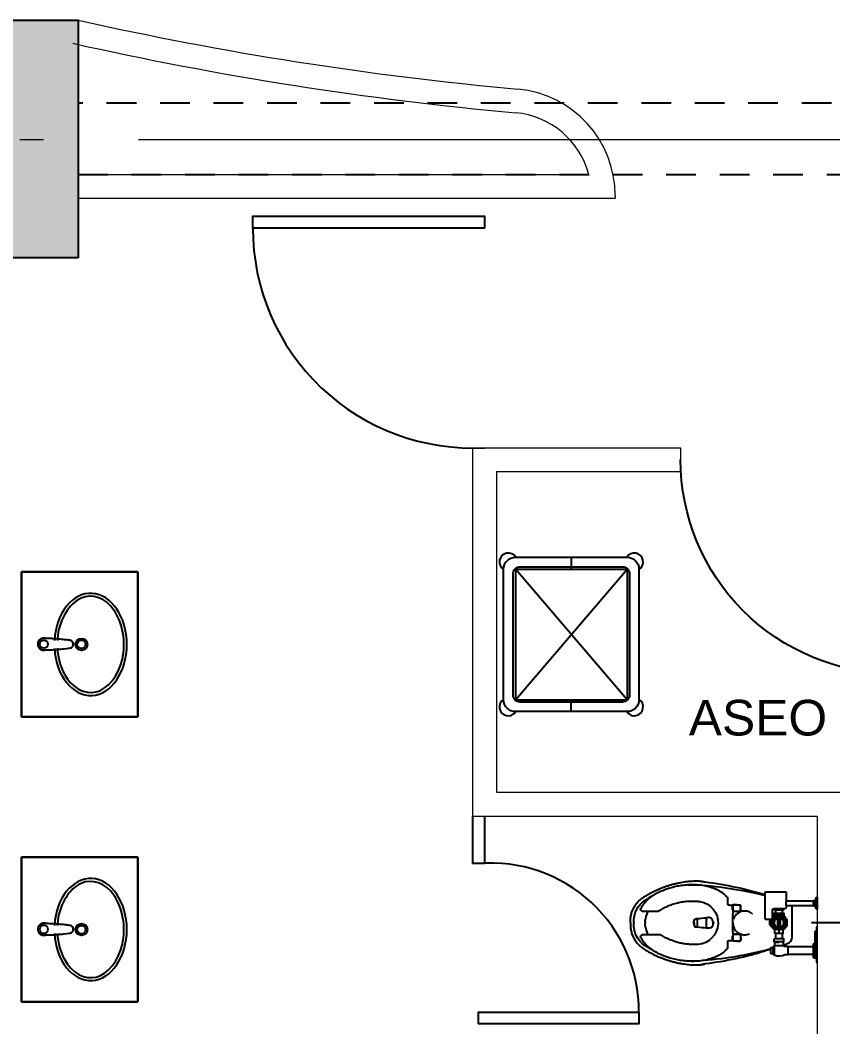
# Model space of a CAD drawing. Header units: metres. Extents: x -22 to 564, y 0 to 143.
# Drawn here: x 312.544 to 315.964, y 37.138 to 41.375 of the extents above; entities that cross this region are included whole.
import ezdxf

# ---------------------------------------------------------------- set-up
doc = ezdxf.new("R2010")
doc.units = ezdxf.units.M
doc.linetypes.add('EJES630', pattern=[6.3, 5.5, -0.4, 0, -0.4])
doc.linetypes.add('XREF 3N NEURO-ONCOLOGIA$0$HIDDEN2', pattern=[0.1875, 0.125, -0.0625])
doc.layers.add('EJES', color=11, linetype='EJES630', lineweight=0)
doc.layers.add('XREF 3N NEURO-ONCOLOGIA$0$MUROS DE TABLAROCA', color=150, linetype='Continuous', lineweight=13)
for name, color, linetype in [('TEXTO', 7, 'Continuous'), ('XREF 3N NEURO-ONCOLOGIA$0$-CG-M-WALL', 7, 'Continuous'), ('XREF 3N NEURO-ONCOLOGIA$0$CANCELES', 1, 'Continuous'), ('XREF 3N NEURO-ONCOLOGIA$0$COLUMNAS', 6, 'Continuous'), ('XREF 3N NEURO-ONCOLOGIA$0$CONTRAVENTEOS', 6, 'XREF 3N NEURO-ONCOLOGIA$0$HIDDEN2'), ('XREF 3N NEURO-ONCOLOGIA$0$MOBILIARIO', 161, 'Continuous'), ('XREF 3N NEURO-ONCOLOGIA$0$MOBILIARIO FIJO', 40, 'Continuous'), ('XREF 3N NEURO-ONCOLOGIA$0$PUERTAS', 253, 'Continuous')]:
    doc.layers.add(name, color=color, linetype=linetype)
doc.styles.add('100 SUBTITULOS 30', font='arial.ttf', dxfattribs={"height": 0.3})

# ---------------------------------------------------------------- blocks, each defined once
blk = doc.blocks.new('XREF 3N NEURO-ONCOLOGIA$0$C-1')
at = {"layer": 'XREF 3N NEURO-ONCOLOGIA$0$-CG-M-WALL', "true_color": 0x636466}
h = blk.add_hatch(color=251, dxfattribs=at)
h.dxf.hatch_style = 1
h.paths.add_polyline_path([(-0.5, -0.5), (-0.5, 0.5), (0.5, 0.5), (0.5, -0.5)])
blk.add_lwpolyline([(-0.5, -0.5), (-0.5, 0.5), (0.5, 0.5), (0.5, -0.5)], close=True)
blk = doc.blocks.new('XREF 3N NEURO-ONCOLOGIA$0$P100')
blk.add_lwpolyline([(-0.925, -0.975), (-0.975, -0.975), (-0.975, 0), (-0.925, 0), (-0.925, -0.975, 0.430577), (0, 0, 0.430577)], format="xyb")
blk = doc.blocks.new('XREF 3N NEURO-ONCOLOGIA$0$P70')
blk.add_lwpolyline([(-0.625, -0.675), (-0.675, -0.675), (-0.675, 0), (-0.625, 0), (-0.625, -0.675, 0.438826), (0, 0, 0.438826)], format="xyb")
blk = doc.blocks.new('XREF 3N NEURO-ONCOLOGIA$0$A$C61bd84aa')
for p, q in [((0.1241, 0.2), (0.1241, -0.2)), ((0.1341, 0.17), (0.3141, 0.17)), ((0.1341, 0.17), (0.1341, -0.17)), ((0.1838, 0.0063), (0.1838, 0.1838)), ((0.4611, 0.072), (0.3141, 0.17)), ((0.2565, 0.1516), (0.3081, 0.15)), ((0.3081, 0.15), (0.4439, 0.0524)), ((0.2168, 0.1119), (0.219, 0.0357)), ((0.1841, 0.05), (0.1341, 0.05)), ((0.1775, 0), (0, 0)), ((0.19, 0), (0.1775, 0)), ((0.1838, -0.0062), (0.1838, 0.0063)), ((0.19, 0), (0.3675, 0)), ((0.1838, -0.0062), (0.1838, -0.1837)), ((0.219, -0.1108), (0.219, -0.0334)), ((0.1841, -0.0511), (0.1341, -0.0511)), ((0.3081, -0.15), (0.443, -0.054)), ((0.4641, -0.071), (0.3141, -0.17)), ((0.2587, -0.1505), (0.3081, -0.15)), ((0.1341, -0.17), (0.3141, -0.17))]:
    blk.add_line(p, q)
blk.add_circle((0.1837, 0), 0.025)
for centre, radius, start, end in [((0.2565, 0.1119), 0.0397, 89.9998, 179.9998), ((0.4131, -0.0005), 0.087, 305.9095, 56.5066), ((0.2587, -0.1108), 0.0397, 179.9998, 269.9998)]:
    blk.add_arc(centre, radius, start, end)
at = {"linetype": 'Continuous'}
for centre, major_axis, ratio, start_param, end_param in [((0.1838, -0.0005), (0, 0.0505), 0.99995, 3.149358, 6.275576), ((0.4131, -0.0005), (0.0433, 0.0433), 1, 4.437475, 6.540505)]:
    blk.add_ellipse(centre, major_axis=major_axis, ratio=ratio, start_param=start_param, end_param=end_param, dxfattribs=at)
blk = doc.blocks.new('XREF 3N NEURO-ONCOLOGIA$0$XR-00$0$TZF-1-310')
for p, q in [((0, 0.0034), (0, -0.0034)), ((0.107, 0), (0.0582, 0)), ((-0.0197, -0.0022), (-0.0141, -0.0008)), ((-0.0034, 0), (0.0034, 0)), ((0.0575, -0.0007), (0.0576, -0.0026)), ((0.0575, -0.0007), (0.1078, -0.0007)), ((0.0585, -0.0037), (0.069, -0.0067)), ((0.069, -0.0067), (0.0964, -0.0067)), ((0.0705, -0.0086), (0.0708, -0.0154)), ((0.0708, -0.0154), (0.0946, -0.0154)), ((0.0736, -0.1306), (0.0736, -0.0154)), ((0.0918, -0.0155), (0.0917, -0.1306)), ((0.0946, -0.0154), (0.0948, -0.0086)), ((0.0964, -0.0067), (0.1066, -0.0038)), ((0.1072, 0), (0.107, 0)), ((0.1078, -0.0025), (0.1078, -0.0007)), ((-0.0587, -0.1062), (-0.0589, -0.1062)), ((0.0587, -0.1062), (-0.0587, -0.1062)), ((-0.013, -0.1295), (-0.013, -0.1264)), ((-0.0127, -0.1264), (-0.0127, -0.1292)), ((-0.0086, -0.1264), (-0.0086, -0.1292)), ((-0.004, -0.1264), (-0.004, -0.1292)), ((0.0044, -0.1264), (0.0044, -0.1292)), ((0.009, -0.1264), (0.009, -0.1292)), ((0.0131, -0.1264), (0.0131, -0.1292)), ((0.0134, -0.1336), (0.0134, -0.1264)), ((0.0587, -0.1062), (0.0589, -0.1062)), ((-0.0958, -0.1423), (-0.0805, -0.1423)), ((-0.082, -0.1612), (-0.0802, -0.1612)), ((-0.082, -0.1612), (-0.0815, -0.1789)), ((-0.0805, -0.1423), (-0.08, -0.1433)), ((-0.0805, -0.1423), (-0.0801, -0.1593)), ((-0.0802, -0.1612), (-0.0801, -0.1682)), ((-0.0801, -0.1593), (-0.08, -0.1645)), ((-0.0801, -0.1682), (-0.08, -0.1743)), ((-0.08, -0.1433), (-0.08, -0.1403)), ((-0.08, -0.1403), (-0.0684, -0.1403)), ((-0.08, -0.1433), (-0.08, -0.1809)), ((-0.08, -0.1645), (-0.08, -0.1732)), ((-0.0663, -0.1424), (-0.0663, -0.1461)), ((-0.0446, -0.1606), (-0.0284, -0.1606)), ((-0.0233, -0.1591), (-0.0175, -0.145)), ((-0.0175, -0.1762), (-0.0233, -0.1621)), ((-0.0175, -0.165), (-0.0175, -0.1562)), ((-0.0174, -0.1563), (-0.0174, -0.1649)), ((-0.0154, -0.1429), (-0.0019, -0.1373)), ((-0.013, -0.1295), (-0.013, -0.1336)), ((0.0024, -0.1373), (0.0149, -0.1425)), ((0.0101, -0.1336), (0.0245, -0.1336)), ((0.0178, -0.1563), (0.0178, -0.1649)), ((0.0179, -0.145), (0.0233, -0.1579)), ((0.0179, -0.165), (0.0179, -0.1562)), ((0.0238, -0.1621), (0.0182, -0.1757)), ((0.027, -0.1406), (0.0268, -0.1376)), ((0.0276, -0.1396), (0.0276, -0.1521)), ((0.0276, -0.1431), (0.0287, -0.1431)), ((0.0276, -0.1781), (0.0276, -0.1691)), ((0.0276, -0.1691), (0.0276, -0.1816)), ((0.0287, -0.1431), (0.0294, -0.1781)), ((0.0287, -0.1431), (0.0292, -0.1439)), ((0.0296, -0.1701), (0.0292, -0.1439)), ((0.0292, -0.1439), (0.0294, -0.1439)), ((0.0294, -0.1439), (0.0298, -0.1431)), ((0.0294, -0.1439), (0.03, -0.1773)), ((0.0304, -0.1781), (0.0298, -0.1431)), ((0.0298, -0.1431), (0.03, -0.1431)), ((0.03, -0.1431), (0.0306, -0.1781)), ((0.03, -0.1431), (0.03, -0.1431)), ((0.03, -0.1431), (0.0304, -0.1439)), ((0.0304, -0.1439), (0.0308, -0.1622)), ((0.0304, -0.1439), (0.0306, -0.1439)), ((0.0306, -0.1439), (0.031, -0.1433)), ((0.0306, -0.1439), (0.0308, -0.1498)), ((0.0308, -0.1498), (0.0309, -0.1593)), ((0.0308, -0.1622), (0.0309, -0.1703)), ((0.0309, -0.1593), (0.0309, -0.1605)), ((0.0309, -0.1605), (0.0309, -0.162)), ((0.0309, -0.162), (0.031, -0.1637)), ((0.0732, -0.1305), (0.0664, -0.1305)), ((0.131, -0.1305), (0.0921, -0.1305)), ((0.131, -0.2187), (0.131, -0.1305)), ((-0.1331, -0.1809), (-0.1338, -0.1805)), ((-0.1331, -0.181), (-0.1331, -0.181)), ((-0.1331, -0.181), (-0.133, -0.181)), ((-0.133, -0.181), (-0.1329, -0.181)), ((-0.1329, -0.1837), (-0.133, -0.1814)), ((-0.133, -0.1814), (-0.0996, -0.1814)), ((-0.1329, -0.181), (-0.1319, -0.181)), ((-0.1329, -0.1837), (-0.0999, -0.1837)), ((-0.1302, -0.1867), (-0.1329, -0.1837)), ((-0.1319, -0.181), (-0.1269, -0.1809)), ((-0.1026, -0.1867), (-0.1302, -0.1867)), ((-0.1302, -0.1867), (-0.1301, -0.1933)), ((-0.1287, -0.1946), (-0.104, -0.1946)), ((-0.1269, -0.1809), (-0.1141, -0.1807)), ((-0.1141, -0.1807), (-0.1105, -0.1806)), ((-0.1109, -0.1952), (-0.1109, -0.1949)), ((-0.1105, -0.1806), (-0.1008, -0.1805)), ((-0.1028, -0.1933), (-0.1026, -0.1867)), ((-0.0999, -0.1837), (-0.1026, -0.1867)), ((-0.1008, -0.1805), (-0.1002, -0.1805)), ((-0.0998, -0.1814), (-0.0999, -0.1837)), ((-0.0996, -0.1805), (-0.0989, -0.1809)), ((-0.0996, -0.1814), (-0.0989, -0.181)), ((-0.0958, -0.1789), (-0.0815, -0.1789)), ((-0.0815, -0.1789), (-0.0807, -0.1775)), ((-0.0807, -0.1775), (-0.0806, -0.1775)), ((-0.0806, -0.1775), (-0.08, -0.1785)), ((-0.08, -0.1732), (-0.08, -0.1742)), ((-0.08, -0.1809), (-0.0684, -0.1809)), ((-0.0663, -0.1789), (-0.0663, -0.1751)), ((-0.0446, -0.1751), (-0.0446, -0.1777)), ((-0.0446, -0.1777), (-0.0229, -0.1776)), ((-0.0154, -0.1783), (-0.0013, -0.1842)), ((-0.0126, -0.1946), (-0.0126, -0.1919)), ((-0.0075, -0.1946), (-0.0075, -0.1919)), ((-0.0031, -0.1946), (-0.0031, -0.1919)), ((0.0022, -0.1839), (0.0158, -0.1783)), ((0.0058, -0.1946), (0.0058, -0.1919)), ((0.0097, -0.1946), (0.0097, -0.1919)), ((0.0101, -0.1876), (0.0245, -0.1876)), ((0.0134, -0.1919), (0.0134, -0.1876)), ((0.0134, -0.1946), (0.0134, -0.1919)), ((0.0162, -0.2187), (0.0162, -0.1879)), ((0.0162, -0.1879), (0.021, -0.1879)), ((0.0201, -0.1879), (0.0205, -0.1876)), ((0.0209, -0.1879), (0.0213, -0.1876)), ((0.0267, -0.1839), (0.027, -0.1806)), ((0.0294, -0.1781), (0.0276, -0.1781)), ((0.0294, -0.1781), (0.0298, -0.1773)), ((0.0298, -0.1773), (0.0296, -0.1701)), ((0.0298, -0.1773), (0.03, -0.1773)), ((0.03, -0.1773), (0.0304, -0.1781)), ((0.0304, -0.1781), (0.0306, -0.1781)), ((0.0306, -0.1781), (0.031, -0.1774)), ((0.0309, -0.1703), (0.0309, -0.1724)), ((0.0517, -0.1879), (0.0554, -0.1879)), ((0.0162, -0.2187), (0.131, -0.2187)), ((-0.0763, -0.3379), (-0.0765, -0.3256)), ((-0.0763, -0.3255), (-0.0763, -0.3536)), ((-0.0729, -0.3219), (-0.0727, -0.3219)), ((-0.0726, -0.3219), (-0.0679, -0.3219)), ((-0.0509, -0.3222), (-0.0726, -0.3219)), ((-0.0679, -0.3219), (-0.0561, -0.3219)), ((-0.0561, -0.3219), (-0.0511, -0.3219)), ((-0.0481, -0.353), (-0.0473, -0.326)), ((-0.0476, -0.3384), (-0.0479, -0.353)), ((0.0476, -0.3381), (0.0475, -0.3258)), ((0.0476, -0.3258), (0.0476, -0.353)), ((0.0511, -0.3221), (0.0512, -0.3221)), ((0.0513, -0.3221), (0.0561, -0.3221)), ((0.0731, -0.3224), (0.0513, -0.3221)), ((0.0561, -0.3221), (0.0679, -0.3221)), ((0.0679, -0.3221), (0.0729, -0.3221)), ((0.0759, -0.3542), (0.0767, -0.3262)), ((0.0763, -0.3386), (0.0761, -0.3539)), ((-0.1069, -0.3779), (-0.1063, -0.3779)), ((-0.1047, -0.377), (-0.1046, -0.3768)), ((-0.1029, -0.3758), (-0.1024, -0.3758)), ((-0.1024, -0.3758), (-0.0787, -0.3758)), ((-0.0763, -0.3536), (-0.056, -0.3539)), ((-0.0761, -0.3536), (-0.0761, -0.3536)), ((-0.0752, -0.3536), (-0.0761, -0.3536)), ((-0.0761, -0.3536), (-0.0761, -0.3538)), ((-0.0761, -0.3538), (-0.0761, -0.3539)), ((-0.0735, -0.3627), (-0.0761, -0.3539)), ((-0.0752, -0.3536), (-0.0752, -0.3536)), ((-0.0752, -0.3536), (-0.0729, -0.3536)), ((-0.0742, -0.3721), (-0.0742, -0.3698)), ((-0.0735, -0.3636), (-0.0735, -0.3598)), ((-0.0693, -0.3562), (-0.056, -0.3563)), ((-0.056, -0.353), (-0.0373, -0.353)), ((-0.056, -0.353), (-0.056, -0.3563)), ((-0.0364, -0.3539), (-0.0364, -0.3562)), ((0.0364, -0.3562), (0.0364, -0.3539)), ((0.0373, -0.353), (0.0551, -0.353)), ((0.056, -0.3539), (0.056, -0.3562)), ((0.056, -0.3539), (0.0759, -0.3542)), ((0.0761, -0.3541), (0.0735, -0.3629)), ((0.0735, -0.3598), (0.0735, -0.3636)), ((0.0742, -0.3698), (0.0742, -0.3721)), ((0.0761, -0.3539), (0.0759, -0.3539)), ((0.0761, -0.354), (0.0761, -0.3539)), ((0.0761, -0.3541), (0.0761, -0.354)), ((0.0787, -0.3758), (0.1024, -0.3758)), ((0.1024, -0.3758), (0.1029, -0.3758)), ((0.1069, -0.3779), (0.1052, -0.3779)), ((-0.0026, -0.4379), (-0.0058, -0.4387)), ((0.0058, -0.4387), (-0.0058, -0.4387)), ((0.0026, -0.4379), (0.0058, -0.4387)), ((-0.0907, -0.5014), (-0.0907, -0.5014)), ((0.0216, -0.4666), (-0.0216, -0.4666)), ((0.0181, -0.5057), (-0.0181, -0.5057)), ((-0.0176, -0.5057), (-0.0171, -0.5081)), ((0.0176, -0.5057), (0.0171, -0.5081)), ((0, -0.5182), (0, -0.5191)), ((-0.0501, -0.6597), (-0.0501, -0.7362)), ((0.0501, -0.7362), (0.0501, -0.6674)), ((-0.0062, -0.724), (0, -0.724)), ((0.0062, -0.724), (0, -0.724))]:
    blk.add_line(p, q)
for points in [[(-0.169, -0.0008), (-0.1688, 0)], [(-0.1688, 0), (-0.0143, 0)], [(-0.169, -0.0008), (-0.1634, -0.0022)], [(-0.1686, -0.0008), (-0.0145, -0.0008)], [(-0.1634, -0.0022), (-0.0197, -0.0022)], [(-0.152, -0.0025), (-0.1464, -0.0081)], [(-0.1473, -0.013), (-0.1477, -0.0069)], [(-0.1452, -0.015), (-0.0876, -0.015)], [(-0.145, -0.0087), (-0.0382, -0.0087)], [(-0.0855, -0.013), (-0.0853, -0.0087)], [(-0.0367, -0.0081), (-0.0312, -0.0025)], [(-0.0141, -0.0008), (-0.0143, 0)], [(-0.1318, -0.1231), (-0.1338, -0.1231), (-0.1338, -0.135)], [(-0.101, -0.1231), (-0.099, -0.1231), (-0.099, -0.135)], [(-0.0967, -0.1399), (-0.0965, -0.1403)], [(-0.0958, -0.1412), (-0.0958, -0.1789), (-0.0958, -0.1799)], [(-0.0807, -0.1775), (-0.0811, -0.168), (-0.0812, -0.1612)], [(-0.0446, -0.1461), (-0.0446, -0.1435), (-0.0228, -0.1434)], [(-0.0149, -0.1632), (-0.0149, -0.1579), (-0.0132, -0.1579), (-0.0132, -0.1598), (-0.0116, -0.1598), (-0.0116, -0.1579), (-0.0099, -0.1579), (-0.0099, -0.1632), (-0.0116, -0.1632), (-0.0116, -0.1613), (-0.0132, -0.1613), (-0.0132, -0.1632), (-0.0149, -0.1632)], [(-0.0137, -0.1355), (-0.0135, -0.1336), (-0.0096, -0.1336)], [(-0.0074, -0.1618), (-0.0045, -0.1618), (-0.0045, -0.1632), (-0.0091, -0.1632), (-0.0091, -0.1579), (-0.0045, -0.1579), (-0.0045, -0.1593), (-0.0074, -0.1593), (-0.0074, -0.1618)], [(-0.0074, -0.1612), (-0.005, -0.1612), (-0.005, -0.1599)], [(-0.0039, -0.1579), (-0.0023, -0.1579), (-0.0023, -0.1618), (-0.0002, -0.1618), (-0.0002, -0.1632), (-0.0039, -0.1632), (-0.0039, -0.1579)], [(-0.0008, -0.1579), (0.0008, -0.1579), (0.0018, -0.1612), (0.0027, -0.1579), (0.0043, -0.1579), (0.0027, -0.1632), (0.0008, -0.1632), (-0.0008, -0.1579)], [(0.0064, -0.1618), (0.0093, -0.1618), (0.0093, -0.1632), (0.0048, -0.1632), (0.0048, -0.1579), (0.0093, -0.1579), (0.0093, -0.1593), (0.0064, -0.1593), (0.0064, -0.1618)], [(0.0064, -0.1612), (0.0089, -0.1612), (0.0089, -0.1599)], [(0.0097, -0.1632), (0.0114, -0.1606), (0.0097, -0.1579), (0.0116, -0.1579), (0.0124, -0.1592), (0.0132, -0.1579), (0.0151, -0.1579), (0.0134, -0.1606), (0.0151, -0.1632), (0.0132, -0.1632), (0.0124, -0.1619), (0.0116, -0.1632), (0.0097, -0.1632)], [(0.053, -0.1489), (0.053, -0.1417), (0.0573, -0.1417), (0.0573, -0.1384), (0.0587, -0.1384), (0.0587, -0.1828), (0.0573, -0.1828), (0.0573, -0.1795), (0.053, -0.1795), (0.053, -0.1723), (0.0573, -0.1723), (0.0573, -0.1489), (0.053, -0.1489), (0.053, -0.1723)], [(0.0587, -0.1833), (0.0594, -0.1793), (0.0599, -0.1585), (0.0594, -0.1419), (0.059, -0.1387), (0.0587, -0.1379)], [(-0.0965, -0.1805), (-0.1363, -0.1805)], [(-0.133, -0.1814), (-0.1338, -0.1814), (-0.1331, -0.181), (-0.1331, -0.1809), (-0.1331, -0.1809), (-0.1331, -0.1809), (-0.1331, -0.1809), (-0.1331, -0.1809), (-0.1331, -0.1808), (-0.1331, -0.1808), (-0.1331, -0.1808), (-0.133, -0.1808), (-0.133, -0.1808), (-0.1329, -0.1808), (-0.1329, -0.1808), (-0.1328, -0.1808), (-0.1326, -0.1808), (-0.1322, -0.1808), (-0.1313, -0.1808), (-0.1297, -0.1807), (-0.1275, -0.1807), (-0.1236, -0.1806), (-0.1168, -0.1806), (-0.1117, -0.1805), (-0.1093, -0.1805), (-0.1093, -0.1805)], [(-0.0989, -0.1809), (-0.0989, -0.1809), (-0.0989, -0.1809), (-0.0989, -0.1809), (-0.0989, -0.1809), (-0.0989, -0.1809), (-0.099, -0.1809), (-0.099, -0.1809), (-0.099, -0.1809), (-0.099, -0.1809), (-0.0992, -0.1809), (-0.0998, -0.1809), (-0.1026, -0.181), (-0.1045, -0.181), (-0.1092, -0.1811), (-0.1162, -0.1812), (-0.1277, -0.1813), (-0.1297, -0.1813), (-0.1314, -0.1814), (-0.1325, -0.1814), (-0.1332, -0.1814), (-0.1334, -0.1814)], [(-0.1219, -0.1952), (-0.1219, -0.1949)], [(0.0212, -0.188), (0.0212, -0.1879), (0.0514, -0.1879), (0.0514, -0.1879)]]:
    blk.add_lwpolyline(points)
for points in [[(-0.1318, -0.015), (-0.101, -0.015), (-0.101, -0.1231), (-0.1318, -0.1231)], [(-0.013, -0.1264), (0.0134, -0.1264), (0.0134, -0.1292), (-0.013, -0.1292)], [(-0.0663, -0.1461), (-0.0446, -0.1461), (-0.0446, -0.1751), (-0.0663, -0.1751)], [(0.031, -0.1814), (0.0417, -0.1814), (0.0417, -0.1398), (0.031, -0.1398)], [(0.031, -0.1399), (0.0372, -0.1399), (0.0372, -0.1487), (0.031, -0.1487)], [(0.031, -0.1517), (0.0372, -0.1517), (0.0372, -0.1694), (0.031, -0.1694)], [(0.0417, -0.1455), (0.053, -0.1455), (0.053, -0.1757), (0.0417, -0.1757)], [(-0.0131, -0.1919), (0.0135, -0.1919), (0.0135, -0.1946), (-0.0131, -0.1946)], [(-0.0073, -0.1946), (0.0077, -0.1946), (0.0077, -0.2007), (-0.0073, -0.2007)], [(0.031, -0.1725), (0.0372, -0.1725), (0.0372, -0.1813), (0.031, -0.1813)]]:
    blk.add_lwpolyline(points, close=True)
for radius in [0.0287, 0.0208, 0.0206]:
    blk.add_circle((0.0002, -0.1606), radius)
at = {"linetype": 'XREF 3N NEURO-ONCOLOGIA$0$HIDDEN2', "ltscale": 0.25}
blk.add_circle((0, -0.305), 0.05, dxfattribs=at)
for centre, radius, start, end in [((0.0582, -0.0007), 0.000699, 90.9528, 179.9884), ((-0.1685, 0.0038), 0.0046, 263.5947, 268.4559), ((-0.1529, -0.0035), 0.00135, 45.0725, 87.1801), ((-0.1452, -0.0129), 0.0021, 183, 270), ((-0.145, -0.0067), 0.00204, 225, 270), ((-0.0876, -0.0129), 0.0021, 270, 357), ((-0.0382, -0.0067), 0.00204, 270, 315), ((-0.0302, -0.0035), 0.00137, 94.7227, 134.7414), ((-0.0146, 0.0033), 0.00404, 271.1487, 276.8791), ((0.059, -0.0024), 0.0014, 186.7349, 251.2313), ((0.0685, -0.0087), 0.00201, 2.8263, 77.3063), ((0.0968, -0.0087), 0.00201, 102.6722, 177.1705), ((0.1064, -0.0024), 0.00142, 280.2182, 357.7148), ((0.1071, -0.0007), 0.000699, 359.9963, 84.9523), ((-0.0589, -0.1386), 0.0324, 90, 162.4418), ((0.0589, -0.1386), 0.0324, 63.0756, 90), ((-0.0899, -0.1604), 0.0506, 150.3792, 203.3877), ((-0.0976, -0.135), 0.0014, 180, 202.3854), ((-0.1465, -0.1622), 0.0546, 24.1417, 29.2361), ((-0.0951, -0.1399), 0.00152, 197.7005, 241.6179), ((1.4324, -0.6105), 1.5966, 162.4445, 162.9485), ((1.4324, -0.6105), 1.5966, 162.4418, 162.4445), ((0.3455, -0.1572), 0.4265, 180.5403, 182.731), ((-0.0684, -0.1424), 0.0021, 0, 90), ((0.0002, -0.1606), 0.0342, 112.6823, 150.0864), ((0.0002, -0.1606), 0.0338, 113.03, 149.6072), ((-0.0196, -0.1606), 0.00402, 157.4999, 202.5001), ((-0.0138, -0.1466), 0.00402, 112.4999, 157.5001), ((0.0002, -0.3691), 0.2137, 85.2566, 94.7434), ((0.0002, 0.0479), 0.2137, 265.2566, 274.7434), ((0.0002, -0.3691), 0.2136, 85.2842, 94.7158), ((0.0002, 0.0479), 0.2136, 265.2842, 274.7158), ((-0.0048, -0.1633), 0.00333, 92.771, 141.1546), ((0.0002, -0.1412), 0.00442, 60.0251, 118.4175), ((0.009, -0.1633), 0.00333, 92.771, 141.1546), ((0.0002, -0.1606), 0.0342, 51.9601, 67.3177), ((0.003, -0.1564), 0.0287, 52.4204, 68.7317), ((0.0139, -0.1468), 0.00445, 24.0076, 75.6524), ((0.0193, -0.1605), 0.00473, 339.5535, 33.7109), ((0.0206, -0.1386), 0.00627, 9.3541, 51.7711), ((0.0206, -0.1386), 0.00627, 9.3541, 51.7711), ((0.0324, -0.1366), 0.00562, 189.3834, 212.1713), ((-0.0002, -0.1608), 0.0347, 30.4452, 36.7467), ((0.003, -0.1588), 0.0304, 29.7018, 36.0418), ((0.0664, -0.1382), 0.00771, 89.9605, 177.6253), ((0.0827, -0.0413), 0.0897, 263.9649, 276.0445), ((1.4324, -0.6105), 1.5966, 164.9037, 175.9972), ((-0.1287, -0.1933), 0.00134, 181.5, 270), ((-0.1216, -0.1949), 0.000343, 129.5338, 173.6561), ((-0.1216, -0.1952), 0.000336, 184.2026, 265.607), ((-0.1164, -0.1279), 0.0678, 265.6071, 274.393), ((1.2567, -0.6451), 1.4396, 161.7644, 162.8369), ((-0.1112, -0.1952), 0.000336, 274.393, 0), ((-0.1113, -0.1949), 0.000384, 6.4023, 46.3389), ((-0.1041, -0.1933), 0.00132, 272.56, 359.5188), ((-0.0953, -0.1812), 0.0014, 109.984, 146.4949), ((-0.0684, -0.1788), 0.0021, 269.9217, 358.0095), ((0.0002, -0.1606), 0.0342, 209.8982, 247.1956), ((0.0002, -0.1606), 0.0338, 210.3928, 246.97), ((-0.0138, -0.1746), 0.00402, 202.4999, 244.6781), ((0.0002, -0.1803), 0.00418, 247.9601, 298.5157), ((0.0002, -0.1606), 0.0338, 293.03, 298.243), ((-0.001, -0.1578), 0.0373, 292.8404, 297.3937), ((0.0141, -0.1745), 0.00418, 292.9328, 343.6813), ((0.0361, -0.0373), 0.1513, 264.2467, 275.9084), ((0.0206, -0.1826), 0.00627, 308.223, 348.2751), ((0.0206, -0.1826), 0.00627, 308.223, 348.2751), ((0.0326, -0.1847), 0.00586, 147.9912, 172.4866), ((0.0023, -0.1619), 0.0318, 322.8069, 330.7575), ((0.0148, -0.1706), 0.0161, 322.8448, 332.2385), ((0.0551, -0.1842), 0.0037, 273.989, 13.1466), ((1.2435, -0.6427), 1.4264, 163.2334, 173.7464), ((1.2435, -0.6427), 1.4264, 162.7735, 163.1187), ((-1.4324, -0.6105), 1.5966, 4.0028, 14.2041), ((-1.2567, -0.6451), 1.4396, 17.1303, 17.2305), ((-1.2427, -0.6426), 1.4255, 16.8408, 17.2004), ((-1.2427, -0.6426), 1.4255, 6.2485, 16.8299), ((-0.0729, -0.3255), 0.00364, 90, 180.8185), ((-0.0727, -0.3255), 0.00364, 89.1815, 180), ((-0.0511, -0.3255), 0.00364, 26.429, 90), ((-0.0509, -0.3259), 0.00364, 358.3631, 89.1815), ((0.0511, -0.3258), 0.00364, 90, 180.8185), ((0.0513, -0.3258), 0.00364, 89.1815, 180), ((0.0729, -0.3258), 0.00364, 26.429, 90), ((0.073, -0.3261), 0.00364, 358.3631, 89.1815), ((-0.0034, -0.496), 0.1575, 131.7258, 132.3304), ((-0.1069, -0.3799), 0.00196, 89.3673, 131.099), ((-0.1063, -0.3761), 0.00184, 269.3463, 330.6492), ((-0.1029, -0.3777), 0.00195, 90.4112, 151.5615), ((-0.0787, -0.3712), 0.00455, 270, 0), ((-0.0752, -0.3536), 0.00091, 180.8185, 196.1443), ((-0.0373, -0.3539), 0.00091, 0, 90), ((-0.0004, -12.4585), 12.1022, 89.8216, 90.17503), ((0.0373, -0.3539), 0.00091, 90, 180), ((0.0551, -0.3539), 0.00091, 0, 90), ((0.0469, 2.1477), 2.504, 270.1875, 270.5141), ((0.0787, -0.3712), 0.00455, 180, 270), ((0.0752, -0.3539), 0.00091, 343.8557, 359.1815), ((0.1029, -0.3777), 0.00195, 28.4386, 89.5888), ((0.1069, -0.3799), 0.00198, 49.0875, 90.4462), ((0.0044, -0.4948), 0.156, 47.6682, 48.2772), ((0.0001, -0.5079), 0.091, 9.2548, 175.9387), ((-0.0014, -0.4367), 0.000598, 317.9323, 342.9776), ((0.0014, -0.4367), 0.000597, 196.9872, 222.103), ((0.1315, -0.5194), 0.2925, 175.9969, 184.8615), ((0.519, -0.4383), 0.5413, 182.9967, 187.144), ((-0.5069, -0.4394), 0.5292, 352.8086, 357.0508), ((-0.1315, -0.5194), 0.2925, 355.0124, 4.0031), ((-0.0006, -0.5183), 0.000937, 263.4365, 309.8712), ((0.0006, -0.5183), 0.000937, 230.1288, 276.5635), ((-0.0574, -0.6597), 0.00728, 0, 37.067), ((0.0574, -0.6674), 0.00728, 142.0152, 180), ((0.252, -0.4971), 0.415, 208.3551, 213.0094), ((0.0197, -0.5584), 0.1676, 245.3845, 256.7621), ((-0.0197, -0.5584), 0.1676, 283.2379, 294.6155), ((-0.252, -0.4971), 0.415, 326.9906, 331.7101), ((-0.0062, -0.6649), 0.1071, 213.0094, 272.1861), ((-0.0574, -0.7362), 0.00728, 238.4381, 0), ((0.0197, -0.5584), 0.1676, 256.7621, 258.2805), ((0.0197, -0.5584), 0.1676, 258.2805, 261.1157), ((0.0062, -0.6649), 0.1071, 267.8139, 326.9906), ((-0.0197, -0.5584), 0.1676, 278.8843, 281.7195), ((-0.0197, -0.5584), 0.1676, 281.7195, 283.2379), ((0.0574, -0.7362), 0.00728, 180, 301.5619), ((0, -0.8279), 0.056, 90, 92.1861), ((0, -0.8279), 0.056, 87.8139, 90)]:
    blk.add_arc(centre, radius, start, end)
blk.add_ellipse((0.1105, -0.4263), major_axis=(-0.0713, 0.1429), ratio=0.110156, start_param=-1.280538, end_param=-1.272211)
for points, knots in [([(-0.0612, -0.7424), (-0.0685, -0.7379), (-0.0756, -0.7332), (-0.0857, -0.7253), (-0.089, -0.7226), (-0.0953, -0.7167), (-0.0982, -0.7136), (-0.1066, -0.7038), (-0.1115, -0.6969), (-0.1204, -0.6826), (-0.1244, -0.6752), (-0.1318, -0.6599), (-0.1351, -0.6521), (-0.1411, -0.6361), (-0.1438, -0.628), (-0.1487, -0.6117), (-0.1509, -0.6035), (-0.1546, -0.5869), (-0.1562, -0.5785), (-0.1585, -0.5616), (-0.1593, -0.5532), (-0.1603, -0.5364), (-0.1605, -0.528), (-0.1603, -0.5112), (-0.1599, -0.5028), (-0.1585, -0.4902), (-0.158, -0.486), (-0.1566, -0.4776), (-0.1558, -0.4734), (-0.153, -0.4608), (-0.1507, -0.4526), (-0.1467, -0.4403), (-0.1453, -0.4363), (-0.1431, -0.4303), (-0.1423, -0.4283), (-0.1407, -0.4243), (-0.1398, -0.4224), (-0.1371, -0.4165), (-0.1352, -0.4127), (-0.1311, -0.4053), (-0.1288, -0.4017), (-0.1239, -0.3948), (-0.1212, -0.3915), (-0.1155, -0.3853), (-0.1125, -0.3823), (-0.1094, -0.3795)], [0, 0, 0, 0, 0.0625, 0.0625, 0.09375, 0.09375, 0.125, 0.125, 0.1875, 0.1875, 0.25, 0.25, 0.3125, 0.3125, 0.375, 0.375, 0.4375, 0.4375, 0.5, 0.5, 0.5625, 0.5625, 0.625, 0.625, 0.6875, 0.6875, 0.71875, 0.71875, 0.75, 0.75, 0.8125, 0.8125, 0.84375, 0.84375, 0.859375, 0.859375, 0.875, 0.875, 0.90625, 0.90625, 0.9375, 0.9375, 0.96875, 0.96875, 1, 1, 1, 1]), ([(-0.0742, -0.3698), (-0.0742, -0.3695), (-0.0741, -0.3691), (-0.074, -0.3682), (-0.0739, -0.3678), (-0.0737, -0.3667), (-0.0737, -0.3661), (-0.0735, -0.3649), (-0.0735, -0.3643), (-0.0735, -0.3636)], [0, 0, 0, 0, 0.25, 0.25, 0.5, 0.5, 0.75, 0.75, 1, 1, 1, 1]), ([(-0.0735, -0.3598), (-0.0735, -0.3595), (-0.0735, -0.3593), (-0.0734, -0.3588), (-0.0733, -0.3586), (-0.0731, -0.3582), (-0.073, -0.358), (-0.0727, -0.3576), (-0.0725, -0.3574), (-0.0721, -0.357), (-0.0719, -0.3569), (-0.0715, -0.3566), (-0.0712, -0.3565), (-0.0707, -0.3564), (-0.0704, -0.3563), (-0.0699, -0.3562), (-0.0696, -0.3562), (-0.0693, -0.3562)], [0, 0, 0, 0, 0.125, 0.125, 0.25, 0.25, 0.375, 0.375, 0.5, 0.5, 0.625, 0.625, 0.75, 0.75, 0.875, 0.875, 1, 1, 1, 1]), ([(0.1094, -0.3795), (0.1157, -0.3852), (0.1214, -0.3914), (0.1313, -0.4052), (0.1354, -0.4126), (0.1398, -0.4224), (0.1407, -0.4244), (0.1423, -0.4283), (0.1431, -0.4303), (0.1454, -0.4363), (0.1468, -0.4404), (0.1507, -0.4527), (0.153, -0.4609), (0.1567, -0.4775), (0.1581, -0.4858), (0.1599, -0.5026), (0.1603, -0.5111), (0.1605, -0.5281), (0.1603, -0.5367), (0.1592, -0.5537), (0.1584, -0.5622), (0.1561, -0.5789), (0.1546, -0.5872), (0.1508, -0.6037), (0.1487, -0.6119), (0.1438, -0.6281), (0.1411, -0.6361), (0.135, -0.6521), (0.1317, -0.66), (0.1244, -0.6753), (0.1203, -0.6828), (0.1136, -0.6936), (0.1112, -0.6971), (0.1062, -0.704), (0.1035, -0.7074), (0.0979, -0.7139), (0.095, -0.717), (0.0888, -0.7228), (0.0856, -0.7255), (0.0756, -0.7332), (0.0684, -0.7379), (0.0612, -0.7424)], [0, 0, 0, 0, 0.0625, 0.0625, 0.125, 0.125, 0.140625, 0.140625, 0.15625, 0.15625, 0.1875, 0.1875, 0.25, 0.25, 0.3125, 0.3125, 0.375, 0.375, 0.4375, 0.4375, 0.5, 0.5, 0.5625, 0.5625, 0.625, 0.625, 0.6875, 0.6875, 0.75, 0.75, 0.8125, 0.8125, 0.84375, 0.84375, 0.875, 0.875, 0.90625, 0.90625, 0.9375, 0.9375, 1, 1, 1, 1]), ([(0.0693, -0.3562), (0.0696, -0.3562), (0.0699, -0.3562), (0.0704, -0.3563), (0.0707, -0.3564), (0.0712, -0.3565), (0.0715, -0.3566), (0.0719, -0.3569), (0.0721, -0.357), (0.0725, -0.3574), (0.0727, -0.3576), (0.073, -0.358), (0.0731, -0.3582), (0.0733, -0.3586), (0.0734, -0.3588), (0.0735, -0.3593), (0.0735, -0.3595), (0.0735, -0.3598)], [0, 0, 0, 0, 0.125, 0.125, 0.25, 0.25, 0.375, 0.375, 0.5, 0.5, 0.625, 0.625, 0.75, 0.75, 0.875, 0.875, 1, 1, 1, 1]), ([(0.0735, -0.3636), (0.0735, -0.3643), (0.0735, -0.3649), (0.0737, -0.3661), (0.0737, -0.3667), (0.0739, -0.3678), (0.074, -0.3682), (0.0741, -0.3691), (0.0742, -0.3695), (0.0742, -0.3698)], [0, 0, 0, 0, 0.25, 0.25, 0.5, 0.5, 0.75, 0.75, 1, 1, 1, 1]), ([(-0.0058, -0.4387), (-0.0066, -0.4389), (-0.0075, -0.4391), (-0.0092, -0.4395), (-0.01, -0.4397), (-0.0125, -0.4404), (-0.0141, -0.4412), (-0.0168, -0.443), (-0.018, -0.4442), (-0.0199, -0.4466), (-0.0207, -0.4479), (-0.0218, -0.4507), (-0.0222, -0.4521), (-0.0224, -0.4543), (-0.0225, -0.455), (-0.0224, -0.4565), (-0.0224, -0.4572), (-0.0221, -0.4608), (-0.0218, -0.4637), (-0.0216, -0.4666)], [0, 0, 0, 0, 0.0625, 0.0625, 0.125, 0.125, 0.25, 0.25, 0.375, 0.375, 0.5, 0.5, 0.625, 0.625, 0.6875, 0.6875, 0.75, 0.75, 1, 1, 1, 1]), ([(-0.001, -0.4371), (-0.001, -0.4372), (-0.0011, -0.4372), (-0.0012, -0.4373), (-0.0012, -0.4373), (-0.0014, -0.4375), (-0.0016, -0.4375), (-0.002, -0.4377), (-0.0023, -0.4378), (-0.0026, -0.4379)], [0, 0, 0, 0, 0.125, 0.125, 0.25, 0.25, 0.5, 0.5, 1, 1, 1, 1]), ([(-0.0008, -0.4369), (-0.0008, -0.4366), (-0.0007, -0.4363), (-0.0005, -0.4359), (-0.0004, -0.4357), (-0.0003, -0.4355), (-0.0003, -0.4355), (-0.0002, -0.4353), (-0.0001, -0.4353), (0.0001, -0.4353), (0.0002, -0.4353), (0.0003, -0.4354), (0.0003, -0.4355), (0.0004, -0.4357), (0.0005, -0.4359), (0.0007, -0.4363), (0.0008, -0.4366), (0.0008, -0.4369)], [0, 0, 0, 0, 0.25, 0.25, 0.375, 0.375, 0.4375, 0.4375, 0.5, 0.5, 0.5625, 0.5625, 0.625, 0.625, 0.75, 0.75, 1, 1, 1, 1]), ([(0.0026, -0.4379), (0.0023, -0.4378), (0.002, -0.4377), (0.0016, -0.4375), (0.0014, -0.4375), (0.0012, -0.4373), (0.0012, -0.4373), (0.0011, -0.4372), (0.001, -0.4372), (0.001, -0.4371)], [0, 0, 0, 0, 0.5, 0.5, 0.75, 0.75, 0.875, 0.875, 1, 1, 1, 1]), ([(0.0058, -0.4387), (0.0066, -0.4389), (0.0075, -0.4391), (0.0092, -0.4395), (0.01, -0.4397), (0.0125, -0.4404), (0.0141, -0.4412), (0.0168, -0.443), (0.018, -0.4442), (0.0199, -0.4466), (0.0207, -0.4479), (0.0218, -0.4507), (0.0222, -0.4521), (0.0224, -0.4543), (0.0225, -0.455), (0.0224, -0.4565), (0.0224, -0.4572), (0.0221, -0.4608), (0.0218, -0.4637), (0.0216, -0.4666)], [0, 0, 0, 0, 0.0625, 0.0625, 0.125, 0.125, 0.25, 0.25, 0.375, 0.375, 0.5, 0.5, 0.625, 0.625, 0.6875, 0.6875, 0.75, 0.75, 1, 1, 1, 1]), ([(-0.0907, -0.5014), (-0.091, -0.5048), (-0.0911, -0.5082), (-0.0912, -0.5149), (-0.0912, -0.5183), (-0.0911, -0.5285), (-0.0907, -0.5352), (-0.0895, -0.5487), (-0.0887, -0.5554), (-0.0864, -0.5686), (-0.085, -0.5752), (-0.0816, -0.5881), (-0.0798, -0.5946), (-0.0756, -0.6073), (-0.0733, -0.6136), (-0.0682, -0.6261), (-0.0654, -0.6323), (-0.0591, -0.6442), (-0.0556, -0.6499), (-0.0515, -0.6554)], [0, 0, 0, 0, 0.0625, 0.0625, 0.125, 0.125, 0.25, 0.25, 0.375, 0.375, 0.5, 0.5, 0.625, 0.625, 0.75, 0.75, 0.875, 0.875, 1, 1, 1, 1]), ([(0, -0.5182), (-0.001, -0.518), (-0.002, -0.5179), (-0.0041, -0.5177), (-0.0051, -0.5176), (-0.0082, -0.5172), (-0.0102, -0.5169), (-0.0127, -0.5164), (-0.0132, -0.5163), (-0.0141, -0.5159), (-0.0145, -0.5156), (-0.0152, -0.515), (-0.0155, -0.5146), (-0.0158, -0.5139), (-0.0159, -0.5134), (-0.0164, -0.5114), (-0.0168, -0.5098), (-0.0171, -0.5081)], [0, 0, 0, 0, 0.125, 0.125, 0.25, 0.25, 0.5, 0.5, 0.5625, 0.5625, 0.625, 0.625, 0.6875, 0.6875, 0.75, 0.75, 1, 1, 1, 1]), ([(-0.0007, -0.5193), (-0.0026, -0.519), (-0.0046, -0.5188), (-0.0085, -0.5182), (-0.0104, -0.5179), (-0.0128, -0.5174), (-0.0133, -0.5172), (-0.0141, -0.5168), (-0.0145, -0.5165), (-0.0152, -0.5157), (-0.0154, -0.5153), (-0.0158, -0.5145), (-0.0159, -0.514), (-0.0164, -0.5117), (-0.0168, -0.5099), (-0.0171, -0.5081)], [0, 0, 0, 0, 0.25, 0.25, 0.5, 0.5, 0.5625, 0.5625, 0.625, 0.625, 0.6875, 0.6875, 0.75, 0.75, 1, 1, 1, 1]), ([(0, -0.5182), (0.001, -0.518), (0.002, -0.5179), (0.0041, -0.5177), (0.0051, -0.5176), (0.0082, -0.5172), (0.0102, -0.5169), (0.0127, -0.5164), (0.0132, -0.5163), (0.0141, -0.5159), (0.0145, -0.5156), (0.0152, -0.515), (0.0155, -0.5146), (0.0158, -0.5139), (0.0159, -0.5134), (0.0164, -0.5114), (0.0168, -0.5098), (0.0171, -0.5081)], [0, 0, 0, 0, 0.125, 0.125, 0.25, 0.25, 0.5, 0.5, 0.5625, 0.5625, 0.625, 0.625, 0.6875, 0.6875, 0.75, 0.75, 1, 1, 1, 1]), ([(0.0007, -0.5193), (0.0026, -0.519), (0.0046, -0.5188), (0.0085, -0.5182), (0.0104, -0.5179), (0.0128, -0.5174), (0.0133, -0.5172), (0.0141, -0.5168), (0.0145, -0.5165), (0.0152, -0.5157), (0.0154, -0.5153), (0.0158, -0.5145), (0.0159, -0.514), (0.0164, -0.5117), (0.0168, -0.5099), (0.0171, -0.5081)], [0, 0, 0, 0, 0.25, 0.25, 0.5, 0.5, 0.5625, 0.5625, 0.625, 0.625, 0.6875, 0.6875, 0.75, 0.75, 1, 1, 1, 1]), ([(0.0516, -0.6629), (0.0539, -0.66), (0.056, -0.6569), (0.0599, -0.6506), (0.0617, -0.6474), (0.0669, -0.6376), (0.07, -0.6308), (0.0754, -0.617), (0.0778, -0.61), (0.0822, -0.5959), (0.0842, -0.5888), (0.0875, -0.5744), (0.0888, -0.5671), (0.0908, -0.5524), (0.0914, -0.545), (0.0922, -0.5302), (0.0923, -0.5228), (0.0919, -0.5117), (0.0917, -0.508), (0.0912, -0.5025), (0.091, -0.5006), (0.0906, -0.4978), (0.0905, -0.4969), (0.0902, -0.4951), (0.0901, -0.4941), (0.0899, -0.4932)], [0, 0, 0, 0, 0.0625, 0.0625, 0.125, 0.125, 0.25, 0.25, 0.375, 0.375, 0.5, 0.5, 0.625, 0.625, 0.75, 0.75, 0.875, 0.875, 0.9375, 0.9375, 0.96875, 0.96875, 0.984375, 0.984375, 1, 1, 1, 1])]:
    blk.add_open_spline(points, degree=3, knots=knots)
for points, weights in [([(-0.1769, -0.5175), (-0.1775, -0.505), (-0.1762, -0.4926)], [1, 0.96771874759, 0.94216281398]), ([(-0.1762, -0.4926), (-0.1751, -0.4824), (-0.1727, -0.4725)], [0.94216281398, 0.922339074528, 0.90656203066]), ([(0.1762, -0.4926), (0.1751, -0.4825), (0.1727, -0.4727)], [0.94216281398, 0.922518420865, 0.906847833249]), ([(0.1769, -0.5175), (0.1775, -0.505), (0.1762, -0.4926)], [1, 0.96771874759, 0.94216281398]), ([(-0.1768, -0.5194), (-0.1769, -0.5185), (-0.1769, -0.5175)], [1, 0.999997543195, 1]), ([(0.1768, -0.5194), (0.1769, -0.5185), (0.1769, -0.5175)], [1, 0.999997543195, 1]), ([(0, -0.7862), (-0.0008, -0.7862), (-0.0016, -0.7862)], [1, 0.999818026965, 1])]:
    blk.add_rational_spline(points, weights, degree=2)
for points, weights, knots in [([(-0.0016, -0.7862), (-0.0705, -0.7889), (-0.1081, -0.731), (-0.1708, -0.6344), (-0.1768, -0.5194)], [1, 0.869595072185, 1, 0.965853886877, 1], [0.004294, 0.004294, 0.004294, 0.32836, 0.32836, 0.9293445, 0.9293445, 0.9293445]), ([(0, -0.7862), (0.0008, -0.7862), (0.0016, -0.7862), (0.0705, -0.7889), (0.1081, -0.731), (0.1708, -0.6344), (0.1768, -0.5194)], [1, 0.999818026965, 1, 0.869595072185, 1, 0.965853886877, 1], [0, 0, 0, 0.004294, 0.004294, 0.32836, 0.32836, 0.9293445, 0.9293445, 0.9293445])]:
    blk.add_rational_spline(points, weights, degree=2, knots=knots)
blk = doc.blocks.new('XREF 3N NEURO-ONCOLOGIA$0$CARRASEO')
for p, q in [((-0.275, -0.05), (0.2762, -0.5212)), ((-0.325, -0.285), (-0.275, -0.285)), ((0.325, -0.285), (0.275, -0.285))]:
    blk.add_line(p, q)
for points in [[(-0.325, -0.05, -0.414214), (-0.275, 0), (0.275, 0, -0.414214), (0.325, -0.05), (0.325, -0.52, -0.414214), (0.275, -0.57), (-0.275, -0.57, -0.414214), (-0.325, -0.52)], [(-0.285, -0.07, -0.414214), (-0.255, -0.04), (0.255, -0.04, -0.414214), (0.285, -0.07), (0.285, -0.5, -0.414214), (0.255, -0.53), (-0.255, -0.53, -0.414214), (-0.285, -0.5)]]:
    blk.add_lwpolyline(points, format="xyb", close=True)
blk.add_lwpolyline([(0.275, -0.05), (-0.275, -0.05), (-0.275, -0.52), (0.275, -0.05), (0.275, -0.52), (-0.275, -0.52)])
for centre, start, end in [((-0.305, -0.02), 32.231, 237.769), ((0.305, -0.02), 302.231, 147.769), ((-0.305, -0.55), 122.231, 327.769), ((0.305, -0.55), 212.231, 57.769)]:
    blk.add_arc(centre, 0.0375, start, end)
blk = doc.blocks.new('XREF 3N NEURO-ONCOLOGIA$0$XR-02$0$LAVABO.NORMATIVO')
at = {"layer": 'XREF 3N NEURO-ONCOLOGIA$0$MOBILIARIO FIJO'}
for p, q in [((-0.305, -0.49), (-0.305, 0)), ((-0.305, 0), (0.305, 0)), ((0.305, 0), (-0.305, 0)), ((-0.305, 0), (-0.305, -0.49)), ((0.305, -0.49), (0.305, 0)), ((0.305, 0), (0.305, -0.49)), ((0.305, -0.49), (-0.305, -0.49)), ((-0.305, -0.49), (0.305, -0.49))]:
    blk.add_line(p, q, dxfattribs=at)
at = {"layer": 'XREF 3N NEURO-ONCOLOGIA$0$MOBILIARIO FIJO', "linetype": 'ByBlock'}
for p, q in [((-0.0227, -0.0847), (-0.0234, -0.087)), ((-0.0216, -0.0822), (-0.0227, -0.0847)), ((-0.0202, -0.0798), (-0.0216, -0.0822)), ((-0.0191, -0.0783), (-0.0202, -0.0798)), ((-0.0172, -0.0761), (-0.0191, -0.0783)), ((-0.0151, -0.0741), (-0.0172, -0.0761)), ((-0.0135, -0.073), (-0.0151, -0.0741)), ((-0.0112, -0.0715), (-0.0135, -0.073)), ((-0.0091, -0.0705), (-0.0112, -0.0715)), ((-0.0068, -0.0696), (-0.0091, -0.0705)), ((-0.0048, -0.069), (-0.0068, -0.0696)), ((-0.0037, -0.0688), (-0.0048, -0.069)), ((-0.0023, -0.0686), (-0.0037, -0.0688)), ((-0.0007, -0.0684), (-0.0023, -0.0686)), ((0.001, -0.0684), (-0.0007, -0.0684)), ((0.0022, -0.0684), (0.001, -0.0684)), ((0.0031, -0.0685), (0.0022, -0.0684)), ((0.0044, -0.0686), (0.0031, -0.0685)), ((0.0064, -0.0689), (0.0044, -0.0686)), ((0.0074, -0.0692), (0.0064, -0.0689)), ((0.0089, -0.0696), (0.0074, -0.0692)), ((0.0104, -0.0702), (0.0089, -0.0696)), ((0.012, -0.0709), (0.0104, -0.0702)), ((0.0135, -0.0717), (0.012, -0.0709)), ((0.015, -0.0726), (0.0135, -0.0717)), ((0.0161, -0.0734), (0.015, -0.0726)), ((0.0174, -0.0743), (0.0161, -0.0734)), ((0.0185, -0.0753), (0.0174, -0.0743)), ((0.0196, -0.0765), (0.0185, -0.0753)), ((0.0205, -0.0775), (0.0196, -0.0765)), ((0.0216, -0.0789), (0.0205, -0.0775)), ((0.0223, -0.08), (0.0216, -0.0789)), ((0.0229, -0.0809), (0.0223, -0.08)), ((0.0236, -0.0821), (0.0229, -0.0809)), ((0.0242, -0.0833), (0.0236, -0.0821)), ((0.0247, -0.0847), (0.0242, -0.0833)), ((0.0251, -0.0858), (0.0247, -0.0847)), ((-0.0243, -0.0921), (-0.0244, -0.0934)), ((-0.0244, -0.0934), (-0.0244, -0.0942)), ((-0.0244, -0.0942), (-0.0243, -0.0949)), ((-0.024, -0.0894), (-0.0243, -0.0921)), ((-0.0243, -0.0949), (-0.0243, -0.0955)), ((-0.0243, -0.0955), (-0.0243, -0.096)), ((-0.0243, -0.096), (-0.0242, -0.0966)), ((-0.0242, -0.0966), (-0.0241, -0.0974)), ((-0.0241, -0.0974), (-0.0239, -0.0984)), ((-0.0234, -0.087), (-0.024, -0.0894)), ((-0.0239, -0.0984), (-0.0238, -0.0992)), ((-0.0238, -0.0992), (-0.0236, -0.1)), ((-0.0236, -0.1), (-0.0234, -0.1008)), ((-0.0234, -0.1008), (-0.0231, -0.1015)), ((-0.0231, -0.1015), (-0.023, -0.1019)), ((-0.023, -0.1019), (-0.023, -0.1049)), ((-0.023, -0.1049), (-0.0228, -0.1112)), ((-0.0228, -0.1112), (-0.0227, -0.115)), ((-0.0227, -0.115), (-0.0225, -0.1194)), ((-0.0225, -0.1194), (-0.0223, -0.124)), ((-0.0223, -0.124), (-0.0221, -0.1293)), ((0.0241, -0.1299), (0.0243, -0.1254)), ((0.0243, -0.1254), (0.0246, -0.1195)), ((0.0246, -0.1195), (0.0248, -0.1123)), ((0.0248, -0.1123), (0.025, -0.1082)), ((0.025, -0.1082), (0.0251, -0.1019)), ((0.0253, -0.0863), (0.0251, -0.0858)), ((0.0251, -0.1019), (0.0257, -0.0997)), ((0.0251, -0.1019), (0.0251, -0.1019)), ((0.0257, -0.0876), (0.0253, -0.0863)), ((0.0259, -0.0887), (0.0257, -0.0876)), ((0.0257, -0.0997), (0.0262, -0.0967)), ((0.0262, -0.0904), (0.0259, -0.0887)), ((0.0264, -0.0923), (0.0262, -0.0904)), ((0.0262, -0.0967), (0.0264, -0.0945)), ((0.0264, -0.0945), (0.0264, -0.0923)), ((-0.0221, -0.1293), (-0.0218, -0.1342)), ((-0.0218, -0.1342), (-0.0215, -0.1396)), ((-0.0215, -0.1396), (-0.0213, -0.1434)), ((-0.0213, -0.1434), (-0.0211, -0.1459)), ((-0.0211, -0.1459), (-0.0209, -0.1491)), ((-0.0209, -0.1491), (-0.0206, -0.1522)), ((-0.0206, -0.1522), (-0.0204, -0.1555)), ((-0.0204, -0.1555), (-0.0201, -0.1589)), ((-0.0201, -0.1589), (-0.0196, -0.1649)), ((-0.0196, -0.1649), (-0.0189, -0.1721)), ((0.0208, -0.1735), (0.0214, -0.1673)), ((0.0214, -0.1673), (0.0222, -0.1578)), ((0.0222, -0.1578), (0.0226, -0.1532)), ((0.0226, -0.1532), (0.0229, -0.1491)), ((0.0229, -0.1491), (0.0233, -0.1442)), ((0.0233, -0.1442), (0.0238, -0.1353)), ((0.0238, -0.1353), (0.0241, -0.1299)), ((-0.0189, -0.1721), (-0.0181, -0.1789)), ((-0.0181, -0.1789), (-0.0169, -0.19)), ((-0.0169, -0.19), (-0.0157, -0.1988)), ((-0.0157, -0.1988), (-0.015, -0.204)), ((-0.015, -0.204), (-0.0149, -0.2046)), ((-0.0149, -0.2046), (-0.0147, -0.2056)), ((-0.0147, -0.2056), (-0.0145, -0.2063)), ((-0.0145, -0.2063), (-0.0143, -0.2071)), ((-0.0143, -0.2071), (-0.0138, -0.2082)), ((-0.0138, -0.2082), (-0.0133, -0.2094)), ((-0.0133, -0.2094), (-0.0126, -0.2105)), ((-0.0126, -0.2105), (-0.0117, -0.2117)), ((-0.0117, -0.2117), (-0.0102, -0.2135)), ((0.0128, -0.2129), (0.014, -0.2114)), ((0.014, -0.2114), (0.0152, -0.2097)), ((0.0152, -0.2097), (0.0162, -0.2076)), ((0.0162, -0.2076), (0.0167, -0.2057)), ((0.0167, -0.2057), (0.017, -0.2046)), ((0.017, -0.2046), (0.0173, -0.2024)), ((0.0173, -0.2024), (0.0176, -0.2004)), ((0.0176, -0.2004), (0.0179, -0.1983)), ((0.0179, -0.1983), (0.0182, -0.196)), ((0.0182, -0.196), (0.0184, -0.194)), ((0.0184, -0.194), (0.0187, -0.1919)), ((0.0187, -0.1919), (0.0189, -0.19)), ((0.0189, -0.19), (0.0191, -0.1882)), ((0.0191, -0.1882), (0.0195, -0.185)), ((0.0195, -0.185), (0.0198, -0.1825)), ((0.0198, -0.1825), (0.02, -0.1804)), ((0.02, -0.1804), (0.0208, -0.1735)), ((-0.0102, -0.2135), (-0.0089, -0.2146)), ((-0.0089, -0.2146), (-0.0077, -0.2154)), ((-0.0077, -0.2154), (-0.0065, -0.2161)), ((-0.0065, -0.2161), (-0.0048, -0.2169)), ((-0.0048, -0.2169), (-0.0035, -0.2173)), ((-0.0035, -0.2173), (-0.002, -0.2177)), ((-0.002, -0.2177), (-0.0008, -0.2179)), ((-0.0008, -0.2179), (0.0008, -0.218)), ((0.0008, -0.218), (0.0027, -0.2179)), ((0.0027, -0.2179), (0.0037, -0.2177)), ((0.0037, -0.2177), (0.0056, -0.2173)), ((0.0056, -0.2173), (0.0072, -0.2168)), ((0.0072, -0.2168), (0.0088, -0.216)), ((0.0088, -0.216), (0.0106, -0.2149)), ((0.0106, -0.2149), (0.0116, -0.214)), ((0.0116, -0.214), (0.0128, -0.2129))]:
    blk.add_line(p, q, dxfattribs=at)
at = {"layer": 'XREF 3N NEURO-ONCOLOGIA$0$MOBILIARIO FIJO', "linetype": 'Continuous'}
blk.add_circle((0.001, -0.0938), 0.0171, dxfattribs=at)
at = {"layer": 'XREF 3N NEURO-ONCOLOGIA$0$MOBILIARIO FIJO'}
for radius in [0.025, 0.0175]:
    blk.add_circle((0, -0.2523), radius, dxfattribs=at)
at = {"layer": 'XREF 3N NEURO-ONCOLOGIA$0$MOBILIARIO FIJO', "linetype": 'Continuous'}
for centre, radius, start, end in [((0.001, -0.0938), 0.0254, 0, 198.6555), ((0.001, -0.0938), 0.0242, 359.5329, 180.4671), ((0.8216, -0.0871), 0.8447, 180.4671, 187.9569), ((-0.8195, -0.0871), 0.8447, 352.0431, 359.5329), ((0.0011, -0.0938), 0.0254, 341.3375, 0.0036), ((0.001, -0.2018), 0.0162, 187.9569, 352.0431)]:
    blk.add_arc(centre, radius, start, end, dxfattribs=at)
at = {"layer": 'XREF 3N NEURO-ONCOLOGIA$0$MOBILIARIO FIJO'}
blk.add_ellipse((0, -0.2907), major_axis=(-0.215, 0), ratio=0.709302, start_param=4.791428, end_param=10.916607, dxfattribs=at)
blk.add_open_spline([(-0.0163, -0.1507), (-0.0558, -0.153), (-0.0942, -0.1635), (-0.1837, -0.2123), (-0.2121, -0.2654), (-0.1879, -0.3629), (-0.1336, -0.4082), (0.0089, -0.4403), (0.0926, -0.4256), (0.1966, -0.3523), (0.2151, -0.2979), (0.1733, -0.2026), (0.1106, -0.1621), (0.0301, -0.1518), (0.0232, -0.1511), (0.0163, -0.1507)], degree=3, knots=[4.791428, 4.791428, 4.791428, 4.791428, 5.367357, 5.367357, 6.457084, 6.457084, 7.54681, 7.54681, 8.636537, 8.636537, 9.726264, 9.726264, 10.81599, 10.81599, 10.916607, 10.916607, 10.916607, 10.916607], dxfattribs=at)
blk = doc.blocks.new('XREF 3N NEURO-ONCOLOGIA')
at = {"layer": 'XREF 3N NEURO-ONCOLOGIA$0$CANCELES'}
for p, q in [((5.758, 22.7801), (5.558, 22.7801)), ((5.558, 22.7301), (5.558, 22.7801)), ((5.758, 22.7301), (5.558, 22.7301))]:
    blk.add_line(p, q, dxfattribs=at)
at = {"layer": 'XREF 3N NEURO-ONCOLOGIA$0$CONTRAVENTEOS', "elevation": 0}
blk.add_lwpolyline([(8.758, 18.1201), (8.758, 24.4401), (8.458, 24.4401), (8.458, 18.1201)], close=True, dxfattribs=at)
at = {"layer": 'XREF 3N NEURO-ONCOLOGIA$0$MUROS DE TABLAROCA'}
for p, q in [((8.358, 24.4401), (8.358, 22.1801)), ((8.458, 24.4401), (8.458, 22.2915)), ((7.308, 22.7801), (5.758, 22.7801)), ((5.758, 22.7801), (5.758, 21.3301)), ((7.308, 22.7801), (7.308, 21.9051)), ((7.208, 22.6801), (5.858, 22.6801)), ((5.858, 22.6801), (5.858, 20.3801)), ((7.208, 22.6801), (7.208, 21.9051)), ((8.3693, 22.1801), (8.358, 22.1801)), ((7.308, 21.9051), (7.208, 21.9051)), ((5.758, 21.3301), (2.008, 21.3301))]:
    blk.add_line(p, q, dxfattribs=at)
for centre, radius, start, end in [((23.1981, 21.2801), 14.5401, 167.35942, 174.79819), ((23.1981, 21.2801), 14.4401, 167.35942, 174.79819), ((8.3693, 22.6301), 0.45, 270, 354.7982), ((8.3693, 22.6301), 0.35, 284.6763, 354.7982)]:
    blk.add_arc(centre, radius, start, end, dxfattribs=at)
at = {"layer": 'XREF 3N NEURO-ONCOLOGIA$0$PUERTAS', "elevation": 0}
blk.add_lwpolyline([(6.358, 21.0051), (7.258, 21.0051), (7.258, 21.0551), (6.358, 21.0551), (6.358, 21.0051, -0.414214), (7.258, 21.9051)], format="xyb", dxfattribs=at)
at = {"layer": 'XREF 3N NEURO-ONCOLOGIA$0$CANCELES'}
blk.add_blockref('XREF 3N NEURO-ONCOLOGIA$0$P70', (5.558, 22.7551, 0), dxfattribs=at)
at = {"layer": 'XREF 3N NEURO-ONCOLOGIA$0$COLUMNAS'}
blk.add_blockref('XREF 3N NEURO-ONCOLOGIA$0$C-1', (8.608, 24.9401, 0), dxfattribs=at)
at = {"layer": 'XREF 3N NEURO-ONCOLOGIA$0$MOBILIARIO'}
blk.add_blockref('XREF 3N NEURO-ONCOLOGIA$0$CARRASEO', (6.5223, 22.65), dxfattribs=at)
at = {"layer": 'XREF 3N NEURO-ONCOLOGIA$0$MOBILIARIO FIJO'}
for name, p, rotation in [('XREF 3N NEURO-ONCOLOGIA$0$XR-02$0$LAVABO.NORMATIVO', (5.2802, 24.6783, 0), 359.9998851854398), ('XREF 3N NEURO-ONCOLOGIA$0$XR-02$0$LAVABO.NORMATIVO', (6.4802, 24.6783, 0), 359.9998851854398), ('XREF 3N NEURO-ONCOLOGIA$0$A$C61bd84aa', (5.308, 21.3542, 0), 270)]:
    blk.add_blockref(name, p, dxfattribs=dict(at, rotation=rotation))
at = {"layer": 'XREF 3N NEURO-ONCOLOGIA$0$MOBILIARIO FIJO', "transparency": 33554687, "xscale": -1, "rotation": 180.003625899792}
blk.add_blockref('XREF 3N NEURO-ONCOLOGIA$0$XR-00$0$TZF-1-310', (5.308, 21.3301, 0), dxfattribs=at)
at = {"layer": 'XREF 3N NEURO-ONCOLOGIA$0$PUERTAS', "rotation": 180}
blk.add_blockref('XREF 3N NEURO-ONCOLOGIA$0$P100', (7.308, 22.7301, 0), dxfattribs=at)

msp = doc.modelspace()

# ---------------------------------------------------------------- block references
at = {"rotation": 90}
msp.add_blockref('XREF 3N NEURO-ONCOLOGIA', (337.2286, 32.2671), dxfattribs=at)

# ---------------------------------------------------------------- next in the draw order: linework, layer by layer
at = {"layer": 'EJES'}
msp.add_line((281.0427, 40.8728), (337.5516, 40.8728), dxfattribs=at)

# ---------------------------------------------------------------- next in the draw order: texts
at = {"layer": 'TEXTO', "insert": (313.3567, 38.514, 0), "char_height": 0.15, "width": 4.584973, "attachment_point": 1, "style": '100 SUBTITULOS 30'}
msp.add_mtext('\\pxqc;ASEO', dxfattribs=at)

doc.saveas('drawing.dxf')
